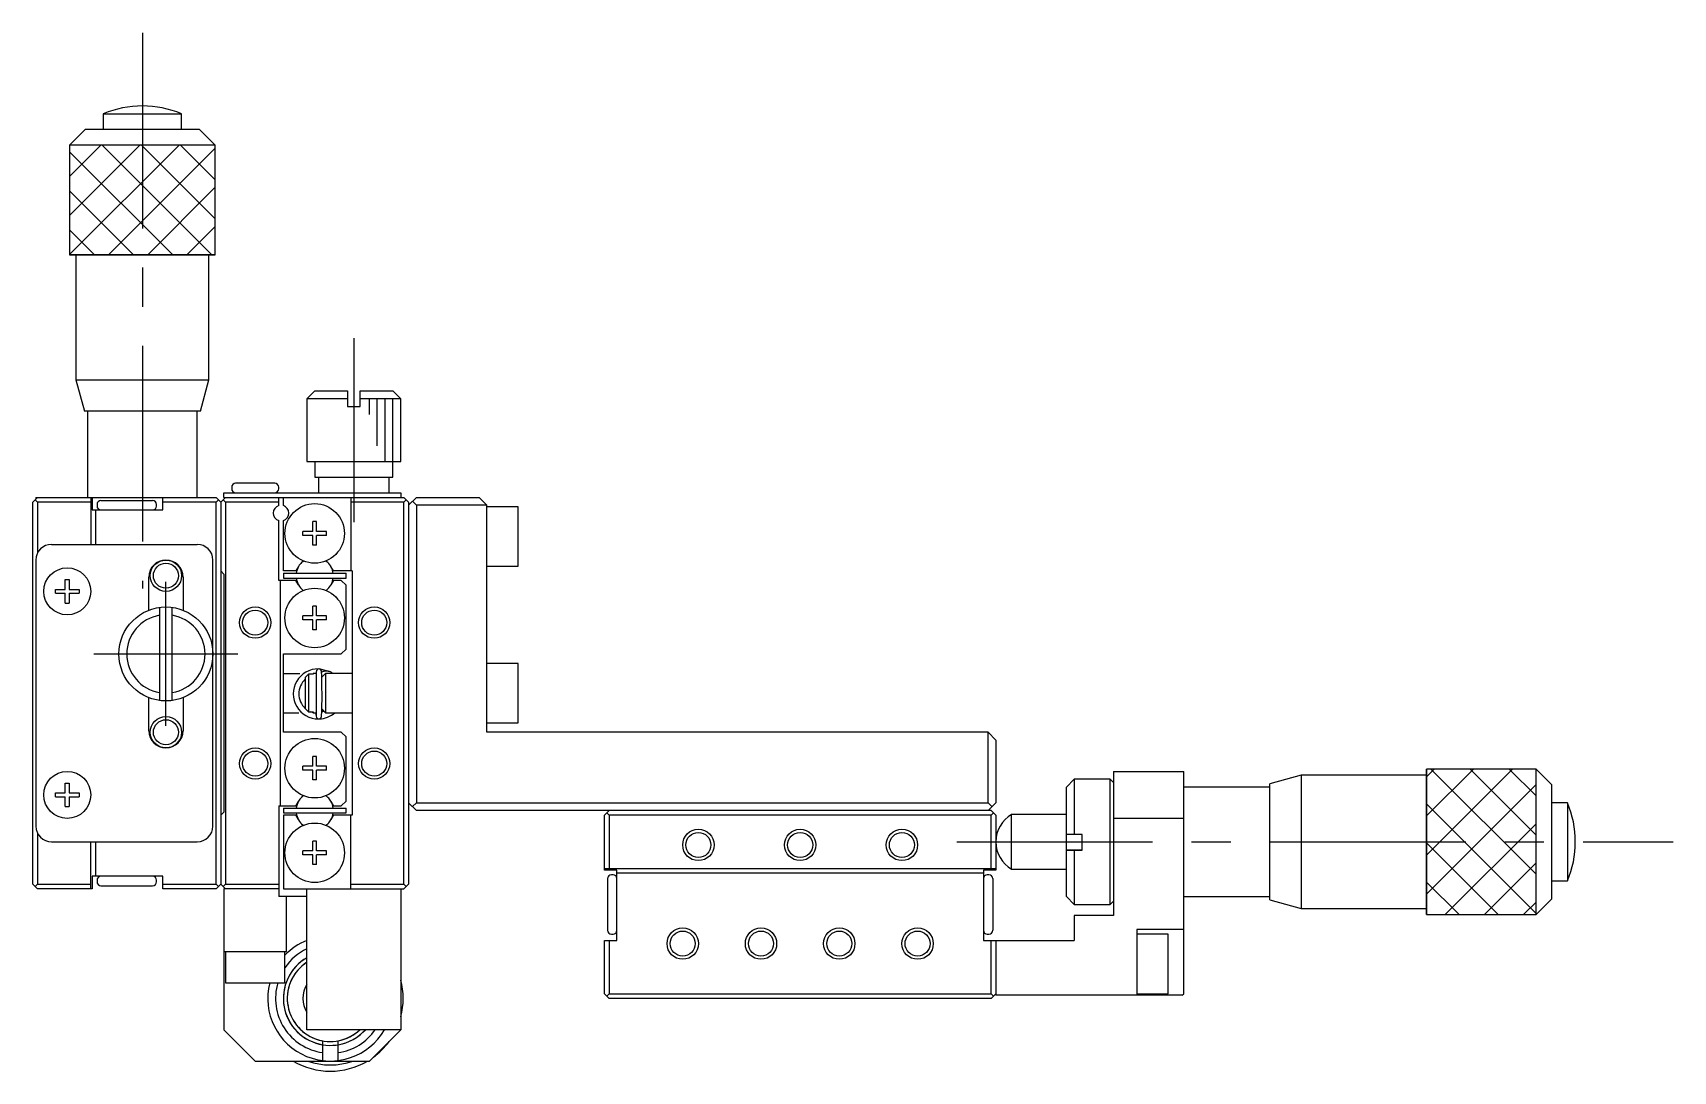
# Model space of a CAD drawing. Extents: x -159 to 316, y 49 to 421.
# Drawn here: x -127.4 to -22.7, y 216.9 to 283.2 of the extents above; entities that cross this region are included whole.
import ezdxf

# ---------------------------------------------------------------- set-up
doc = ezdxf.new("R2010")
doc.units = 0
doc.header["$LTSCALE"] = 10
doc.linetypes.add('CENTER', pattern=[2, 1.25, -0.25, 0.25, -0.25])
doc.linetypes.add('DASHED', pattern=[3.5, 2, -1.5])
doc.layers.get('0').update_dxf_attribs({"linetype": 'CONTINUOUS'})
doc.layers.add('CENTER', color=1, linetype='CENTER')

msp = doc.modelspace()

# ---------------------------------------------------------------- linework, layer by layer
at = {"color": 7, "linetype": 'CONTINUOUS'}
for p, q in [((-122.943963, 278.01544), (-117.943963, 278.01544)), ((-122.943963, 278.01544), (-122.943963, 277.01544)), ((-117.943963, 277.01544), (-117.943963, 278.01544)), ((-124.093963, 277.01544), (-125.093963, 276.01544)), ((-116.793963, 277.01544), (-124.093963, 277.01544)), ((-115.793963, 276.01544), (-116.793963, 277.01544)), ((-115.793963, 276.01544), (-125.093963, 276.01544)), ((-125.093963, 276.01544), (-125.093963, 269.01544)), ((-115.793963, 269.01544), (-115.793963, 276.01544)), ((-115.793963, 269.01544), (-125.093963, 269.01544)), ((-124.693963, 269.01544), (-124.693963, 261.01544)), ((-116.193963, 261.01544), (-116.193963, 269.01544)), ((-124.693963, 261.01544), (-124.143963, 259.01544)), ((-124.693963, 261.01544), (-116.193963, 261.01544)), ((-116.743963, 259.01544), (-116.193963, 261.01544)), ((-109.443963, 260.31544), (-109.943963, 259.81544)), ((-107.343963, 259.81544), (-109.943963, 259.81544)), ((-109.943963, 259.81544), (-109.943963, 255.81544)), ((-109.443963, 260.31544), (-107.343963, 260.31544)), ((-107.343963, 260.31544), (-107.343963, 259.31544)), ((-106.543963, 260.31544), (-104.443963, 260.31544)), ((-106.543963, 259.31544), (-106.543963, 260.31544)), ((-103.943963, 259.81544), (-106.543963, 259.81544)), ((-103.943963, 259.81544), (-104.443963, 260.31544)), ((-103.943963, 255.81544), (-103.943963, 259.81544)), ((-116.743963, 259.01544), (-124.143963, 259.01544)), ((-123.943963, 259.01544), (-123.943963, 253.51544)), ((-116.943963, 253.51544), (-116.943963, 259.01544)), ((-107.343963, 259.31544), (-106.543963, 259.31544)), ((-109.943963, 255.81544), (-103.943963, 255.81544)), ((-109.443963, 255.81544), (-109.443963, 254.81544)), ((-104.443963, 254.81544), (-104.443963, 255.81544)), ((-109.443963, 254.81544), (-104.443963, 254.81544)), ((-109.193963, 254.81544), (-109.193963, 253.81544)), ((-104.693963, 253.81544), (-104.693963, 254.81544)), ((-127.443963, 253.21544), (-127.143963, 253.51544)), ((-127.243963, 253.51544), (-127.243963, 253.41544)), ((-127.243963, 253.51544), (-115.743963, 253.51544)), ((-123.743963, 253.51544), (-123.743963, 250.51544)), ((-123.643963, 253.51544), (-123.643963, 252.71544)), ((-119.143963, 252.71544), (-119.143963, 253.51544)), ((-115.743963, 253.51544), (-115.443963, 253.21544)), ((-115.143963, 253.51544), (-115.443963, 253.21544)), ((-115.243963, 253.51544), (-115.243963, 253.81544)), ((-115.243963, 253.81544), (-103.943963, 253.81544)), ((-115.243963, 253.51544), (-103.743963, 253.51544)), ((-114.743963, 254.16544), (-114.743963, 254.06544)), ((-111.993963, 254.41544), (-114.493963, 254.41544)), ((-111.743963, 254.06544), (-111.743963, 254.16544)), ((-111.743963, 252.992409), (-111.743963, 253.51544)), ((-111.443963, 252.992409), (-111.443963, 253.51544)), ((-107.143963, 253.51544), (-107.143963, 248.81544)), ((-103.943963, 253.81544), (-103.943963, 253.51544)), ((-103.443963, 253.21544), (-103.743963, 253.51544)), ((-102.943963, 253.51544), (-103.443963, 253.01544)), ((-102.943963, 253.51544), (-98.943963, 253.51544)), ((-98.443963, 253.01544), (-98.943963, 253.51544)), ((-127.443963, 228.81544), (-127.443963, 253.21544)), ((-127.143963, 253.21544), (-127.293963, 253.36544)), ((-127.143963, 253.21544), (-127.143963, 249.95133)), ((-123.743963, 253.21544), (-127.143963, 253.21544)), ((-123.643963, 252.71544), (-119.143963, 252.71544)), ((-123.443963, 252.71544), (-123.443963, 250.51544)), ((-123.343963, 253.06544), (-123.343963, 252.96544)), ((-123.093963, 253.31544), (-119.793963, 253.31544)), ((-119.543963, 252.96544), (-119.543963, 253.06544)), ((-115.743963, 253.21544), (-119.143963, 253.21544)), ((-115.593963, 253.36544), (-115.743963, 253.21544)), ((-115.743963, 228.81544), (-115.743963, 253.21544)), ((-115.443963, 253.21544), (-115.443963, 228.81544)), ((-115.143963, 253.21544), (-115.293963, 253.36544)), ((-111.743963, 253.21544), (-115.143963, 253.21544)), ((-115.143963, 253.21544), (-115.143963, 228.81544)), ((-103.743963, 253.21544), (-107.143963, 253.21544)), ((-103.593963, 253.36544), (-103.743963, 253.21544)), ((-103.743963, 228.81544), (-103.743963, 253.21544)), ((-103.443963, 253.21544), (-103.443963, 228.81544)), ((-102.943963, 253.01544), (-103.193963, 253.26544)), ((-98.443963, 253.01544), (-102.943963, 253.01544)), ((-102.943963, 253.01544), (-102.943963, 234.01544)), ((-98.443963, 238.51544), (-98.443963, 253.01544)), ((-96.443963, 252.91544), (-98.443963, 252.91544)), ((-96.443963, 249.11544), (-96.443963, 252.91544)), ((-111.743963, 248.21544), (-111.743963, 252.03847)), ((-111.443963, 248.81544), (-111.443963, 252.03847)), ((-109.568963, 251.34044), (-109.568963, 251.96544)), ((-109.318963, 251.96544), (-109.568963, 251.96544)), ((-109.318963, 251.34044), (-109.318963, 251.96544)), ((-126.243963, 250.51544), (-116.943963, 250.51544)), ((-110.193963, 251.09044), (-110.193963, 251.34044)), ((-109.568963, 251.34044), (-110.193963, 251.34044)), ((-109.568963, 251.09044), (-110.193963, 251.09044)), ((-109.568963, 250.46544), (-109.568963, 251.09044)), ((-109.318963, 250.46544), (-109.568963, 250.46544)), ((-108.693963, 251.34044), (-109.318963, 251.34044)), ((-108.693963, 251.09044), (-109.318963, 251.09044)), ((-109.318963, 250.46544), (-109.318963, 251.09044)), ((-108.693963, 251.09044), (-108.693963, 251.34044)), ((-127.243963, 249.51544), (-127.243963, 232.51544)), ((-115.943963, 232.51544), (-115.943963, 249.51544)), ((-125.368963, 248.26544), (-125.118963, 248.26544)), ((-125.368963, 247.64044), (-125.368963, 248.26544)), ((-125.118963, 248.26544), (-125.118963, 247.64044)), ((-120.043963, 246.306497), (-120.043963, 248.41544)), ((-117.843963, 248.41544), (-117.843963, 246.306497)), ((-115.443963, 248.81544), (-115.243963, 248.61544)), ((-115.243963, 248.61544), (-115.243963, 233.41544)), ((-110.645429, 248.81544), (-111.443963, 248.81544)), ((-111.443963, 248.66544), (-107.443963, 248.66544)), ((-111.443963, 248.66544), (-111.443963, 248.36544)), ((-111.443963, 248.36544), (-107.443963, 248.36544)), ((-110.474967, 249.11069), (-110.645429, 248.81544)), ((-108.242497, 248.81544), (-108.41296, 249.11069)), ((-107.043963, 248.81544), (-108.242497, 248.81544)), ((-107.443963, 248.36544), (-107.443963, 248.66544)), ((-107.043963, 248.81544), (-107.043963, 233.21544)), ((-98.443963, 249.11544), (-96.443963, 249.11544)), ((-125.993963, 247.64044), (-125.368963, 247.64044)), ((-125.993963, 247.39044), (-125.993963, 247.64044)), ((-125.993963, 247.39044), (-125.368963, 247.39044)), ((-125.368963, 246.76544), (-125.368963, 247.39044)), ((-125.118963, 247.64044), (-124.493963, 247.64044)), ((-125.118963, 247.39044), (-125.118963, 246.76544)), ((-125.118963, 247.39044), (-124.493963, 247.39044)), ((-124.493963, 247.64044), (-124.493963, 247.39044)), ((-110.645429, 248.21544), (-111.743963, 248.21544)), ((-111.643963, 248.21544), (-111.643963, 233.81544)), ((-110.474967, 247.92019), (-110.645429, 248.21544)), ((-108.242497, 248.21544), (-108.41296, 247.92019)), ((-107.743963, 248.21544), (-108.242497, 248.21544)), ((-107.443963, 247.91544), (-107.743963, 248.21544)), ((-107.443963, 243.81544), (-107.443963, 247.91544)), ((-125.368963, 246.76544), (-125.118963, 246.76544)), ((-119.343963, 246.488654), (-119.343963, 240.542226)), ((-118.543963, 240.542226), (-118.543963, 246.488654)), ((-109.568963, 245.94044), (-109.568963, 246.56544)), ((-109.318963, 246.56544), (-109.568963, 246.56544)), ((-109.318963, 245.94044), (-109.318963, 246.56544)), ((-110.193963, 245.69044), (-110.193963, 245.94044)), ((-109.568963, 245.94044), (-110.193963, 245.94044)), ((-109.568963, 245.69044), (-110.193963, 245.69044)), ((-109.568963, 245.06544), (-109.568963, 245.69044)), ((-108.693963, 245.94044), (-109.318963, 245.94044)), ((-108.693963, 245.69044), (-109.318963, 245.69044)), ((-109.318963, 245.06544), (-109.318963, 245.69044)), ((-108.693963, 245.69044), (-108.693963, 245.94044)), ((-109.318963, 245.06544), (-109.568963, 245.06544)), ((-111.443963, 243.51544), (-107.743963, 243.51544)), ((-111.443963, 238.51544), (-111.443963, 243.51544)), ((-107.743963, 243.51544), (-107.443963, 243.81544)), ((-110.38973, 242.24544), (-111.443963, 242.24544)), ((-109.843963, 242.21544), (-110.043963, 242.005389)), ((-110.043963, 242.005389), (-110.043963, 240.02549)), ((-109.843963, 242.21544), (-109.843963, 239.81544)), ((-109.543963, 242.21544), (-109.843963, 242.21544)), ((-109.543963, 242.26544), (-109.543963, 242.21544)), ((-109.343963, 242.26544), (-109.543963, 242.26544)), ((-109.356928, 242.345688), (-109.360675, 242.265675)), ((-109.332552, 242.468885), (-109.356928, 242.345688)), ((-109.345582, 242.35595), (-109.345582, 239.576296)), ((-109.340125, 242.261601), (-109.343963, 242.26544)), ((-109.343963, 242.26544), (-109.343963, 239.76544)), ((-109.263385, 242.542437), (-109.332552, 242.468885)), ((-109.164209, 242.565769), (-109.263385, 242.542437)), ((-109.067404, 242.529001), (-109.164209, 242.565769)), ((-108.459119, 242.375398), (-109.148774, 242.564174)), ((-109.008524, 242.445992), (-109.067404, 242.529001)), ((-108.981402, 242.360772), (-108.994445, 242.354639)), ((-108.743963, 242.26544), (-108.983691, 242.025712)), ((-108.950677, 242.373901), (-108.981402, 242.360772)), ((-108.919345, 242.385481), (-108.950677, 242.373901)), ((-108.887481, 242.395483), (-108.919345, 242.385481)), ((-108.855164, 242.403882), (-108.887481, 242.395483)), ((-108.822474, 242.410658), (-108.855164, 242.403882)), ((-108.78949, 242.415796), (-108.822474, 242.410658)), ((-108.756295, 242.419281), (-108.78949, 242.415796)), ((-108.722969, 242.421106), (-108.756295, 242.419281)), ((-108.743963, 242.26544), (-108.743963, 239.76544)), ((-107.043963, 242.26544), (-108.743963, 242.26544)), ((-108.689594, 242.421267), (-108.722969, 242.421106)), ((-108.656252, 242.419762), (-108.689594, 242.421267)), ((-108.623025, 242.416595), (-108.656252, 242.419762)), ((-108.589995, 242.411774), (-108.623025, 242.416595)), ((-108.557242, 242.405311), (-108.589995, 242.411774)), ((-108.524848, 242.39722), (-108.557242, 242.405311)), ((-108.492892, 242.387523), (-108.524848, 242.39722)), ((-108.461454, 242.376241), (-108.492892, 242.387523)), ((-108.430609, 242.363402), (-108.461454, 242.376241)), ((-108.400435, 242.349038), (-108.430609, 242.363402)), ((-108.371007, 242.333184), (-108.400435, 242.349038)), ((-108.343886, 242.316828), (-108.371007, 242.333184)), ((-108.35874, 242.27221), (-108.362151, 242.26544)), ((-108.355631, 242.278584), (-108.35874, 242.27221)), ((-108.352838, 242.284539), (-108.355631, 242.278584)), ((-108.350371, 242.29005), (-108.352838, 242.284539)), ((-108.335635, 242.310729), (-108.351499, 242.265451)), ((-108.348239, 242.295099), (-108.350371, 242.29005)), ((-108.346451, 242.299664), (-108.348239, 242.295099)), ((-108.345012, 242.303728), (-108.346451, 242.299664)), ((-108.34393, 242.307276), (-108.345012, 242.303728)), ((-108.344197, 242.316982), (-108.34319, 242.315999)), ((-108.343056, 242.31113), (-108.34393, 242.307276)), ((-108.34319, 242.315999), (-108.342809, 242.314044)), ((-108.342809, 242.314044), (-108.343056, 242.31113)), ((-108.338836, 242.311133), (-108.335635, 242.310729)), ((-108.282736, 242.265459), (-108.336258, 242.302289)), ((-96.443963, 242.91544), (-98.443963, 242.91544)), ((-96.443963, 239.11544), (-96.443963, 242.91544)), ((-120.043963, 238.61544), (-120.043963, 240.724383)), ((-117.843963, 240.724383), (-117.843963, 238.61544)), ((-110.043963, 240.02549), (-109.843963, 239.81544)), ((-108.981993, 240.00347), (-108.743963, 239.76544)), ((-111.443963, 239.74544), (-110.45875, 239.74544)), ((-109.843963, 239.81544), (-109.543963, 239.81544)), ((-109.542329, 239.761477), (-109.696317, 239.815205)), ((-109.680678, 239.808725), (-109.673963, 239.81544)), ((-109.666635, 239.815169), (-109.666339, 239.802885)), ((-109.62369, 239.802661), (-109.629855, 239.789302)), ((-109.616063, 239.81544), (-109.62369, 239.802661)), ((-109.543963, 239.81544), (-109.543963, 239.76544)), ((-109.543963, 239.76544), (-109.343963, 239.76544)), ((-109.362663, 239.725299), (-109.542329, 239.761477)), ((-109.480256, 239.76531), (-109.460521, 239.741619)), ((-109.363798, 239.765277), (-109.360228, 239.655007)), ((-109.360228, 239.655007), (-109.354359, 239.551329)), ((-109.354359, 239.551329), (-109.326418, 239.452173)), ((-109.343963, 239.76544), (-109.336834, 239.772569)), ((-109.326418, 239.452173), (-109.248136, 239.381935)), ((-109.248136, 239.381935), (-109.14333, 239.369069)), ((-109.14333, 239.369069), (-109.050001, 239.418773)), ((-109.050001, 239.418773), (-109.001955, 239.510363)), ((-108.839383, 239.860738), (-108.98602, 239.795025)), ((-108.854816, 239.876285), (-108.984584, 239.862362)), ((-108.743963, 239.76544), (-107.043963, 239.76544)), ((-98.443963, 239.11544), (-96.443963, 239.11544)), ((-107.743963, 238.51544), (-111.443963, 238.51544)), ((-107.443963, 238.21544), (-107.743963, 238.51544)), ((-107.443963, 234.11544), (-107.443963, 238.21544)), ((-66.443963, 238.51544), (-98.443963, 238.51544)), ((-66.443963, 234.01544), (-66.443963, 238.51544)), ((-65.943963, 238.01544), (-66.443963, 238.51544)), ((-65.943963, 238.01544), (-65.943963, 234.01544)), ((-109.568963, 236.34044), (-109.568963, 236.96544)), ((-109.318963, 236.96544), (-109.568963, 236.96544)), ((-109.318963, 236.34044), (-109.318963, 236.96544)), ((-110.193963, 236.09044), (-110.193963, 236.34044)), ((-109.568963, 236.34044), (-110.193963, 236.34044)), ((-109.568963, 236.09044), (-110.193963, 236.09044)), ((-109.568963, 235.46544), (-109.568963, 236.09044)), ((-108.693963, 236.34044), (-109.318963, 236.34044)), ((-108.693963, 236.09044), (-109.318963, 236.09044)), ((-109.318963, 235.46544), (-109.318963, 236.09044)), ((-108.693963, 236.09044), (-108.693963, 236.34044)), ((-58.443963, 236.01544), (-53.943963, 236.01544)), ((-58.443963, 236.01544), (-58.443963, 226.81544)), ((-53.943963, 221.81544), (-53.943963, 236.01544)), ((-46.443963, 235.76544), (-48.443963, 235.21544)), ((-46.443963, 235.76544), (-46.443963, 227.26544)), ((-38.443963, 235.76544), (-46.443963, 235.76544)), ((-31.443963, 236.16544), (-38.443963, 236.16544)), ((-38.443963, 226.86544), (-38.443963, 236.16544)), ((-31.443963, 226.86544), (-31.443963, 236.16544)), ((-30.443963, 235.16544), (-31.443963, 236.16544)), ((-125.993963, 234.64044), (-125.368963, 234.64044)), ((-125.993963, 234.39044), (-125.993963, 234.64044)), ((-125.368963, 235.26544), (-125.118963, 235.26544)), ((-125.368963, 234.64044), (-125.368963, 235.26544)), ((-125.118963, 235.26544), (-125.118963, 234.64044)), ((-125.118963, 234.64044), (-124.493963, 234.64044)), ((-124.493963, 234.64044), (-124.493963, 234.39044)), ((-109.318963, 235.46544), (-109.568963, 235.46544)), ((-60.943963, 235.51544), (-61.443963, 235.01544)), ((-61.443963, 228.01544), (-61.443963, 235.01544)), ((-60.943963, 235.51544), (-60.943963, 231.979477)), ((-58.643963, 235.51544), (-60.943963, 235.51544)), ((-58.443963, 235.31544), (-58.643963, 235.51544)), ((-58.643963, 227.51544), (-58.643963, 235.51544)), ((-48.443963, 235.01544), (-53.943963, 235.01544)), ((-48.443963, 227.81544), (-48.443963, 235.21544)), ((-30.443963, 227.86544), (-30.443963, 235.16544)), ((-125.993963, 234.39044), (-125.368963, 234.39044)), ((-125.368963, 233.76544), (-125.368963, 234.39044)), ((-125.368963, 233.76544), (-125.118963, 233.76544)), ((-125.118963, 234.39044), (-125.118963, 233.76544)), ((-125.118963, 234.39044), (-124.493963, 234.39044)), ((-111.743963, 233.81544), (-110.645429, 233.81544)), ((-111.743963, 233.81544), (-111.743963, 228.01544)), ((-111.443963, 233.66544), (-107.443963, 233.66544)), ((-111.443963, 233.66544), (-111.443963, 233.36544)), ((-110.645429, 233.81544), (-110.474967, 234.11069)), ((-108.41296, 234.11069), (-108.242497, 233.81544)), ((-108.242497, 233.81544), (-107.743963, 233.81544)), ((-107.743963, 233.81544), (-107.443963, 234.11544)), ((-107.443963, 233.36544), (-107.443963, 233.66544)), ((-103.443963, 234.01544), (-102.943963, 233.51544)), ((-103.193963, 233.76544), (-102.943963, 234.01544)), ((-102.943963, 234.01544), (-66.443963, 234.01544)), ((-66.443963, 234.01544), (-66.193963, 233.76544)), ((-66.443963, 233.51544), (-65.943963, 234.01544)), ((-29.443963, 234.01544), (-30.443963, 234.01544)), ((-29.443963, 234.01544), (-29.443963, 229.01544)), ((-115.243963, 233.41544), (-115.443963, 233.21544)), ((-111.443963, 233.36544), (-107.443963, 233.36544)), ((-111.443963, 233.21544), (-111.443963, 228.51544)), ((-110.645429, 233.21544), (-111.443963, 233.21544)), ((-110.474967, 232.92019), (-110.645429, 233.21544)), ((-108.242497, 233.21544), (-108.41296, 232.92019)), ((-107.043963, 233.21544), (-108.242497, 233.21544)), ((-107.143963, 228.51544), (-107.143963, 233.21544)), ((-66.243963, 233.51544), (-102.943963, 233.51544)), ((-90.943963, 233.21544), (-90.643963, 233.51544)), ((-90.943963, 229.71544), (-90.943963, 233.21544)), ((-90.793963, 233.36544), (-90.643963, 233.21544)), ((-66.243963, 233.21544), (-90.643963, 233.21544)), ((-90.643963, 233.21544), (-90.643963, 229.81544)), ((-66.243963, 233.51544), (-65.943963, 233.21544)), ((-66.243963, 233.21544), (-66.093963, 233.36544)), ((-66.243963, 229.81544), (-66.243963, 233.21544)), ((-65.943963, 233.21544), (-65.943963, 229.71544)), ((-64.943963, 229.76544), (-64.943963, 233.26544)), ((-61.443963, 233.26544), (-64.943963, 233.26544)), ((-53.943963, 233.01544), (-58.443963, 233.01544)), ((-127.143963, 232.07955), (-127.143963, 228.81544)), ((-126.243963, 231.51544), (-116.943963, 231.51544)), ((-123.743963, 228.51544), (-123.743963, 231.51544)), ((-123.443963, 231.51544), (-123.443963, 229.31544)), ((-109.568963, 230.94044), (-109.568963, 231.56544)), ((-109.318963, 231.56544), (-109.568963, 231.56544)), ((-109.318963, 230.94044), (-109.318963, 231.56544)), ((-60.943963, 231.979477), (-61.443963, 231.984046)), ((-60.443963, 231.979477), (-60.943963, 231.979477)), ((-60.443963, 230.979518), (-60.443963, 231.979477)), ((-110.193963, 230.69044), (-110.193963, 230.94044)), ((-109.568963, 230.94044), (-110.193963, 230.94044)), ((-109.568963, 230.69044), (-110.193963, 230.69044)), ((-109.568963, 230.06544), (-109.568963, 230.69044)), ((-108.693963, 230.94044), (-109.318963, 230.94044)), ((-108.693963, 230.69044), (-109.318963, 230.69044)), ((-109.318963, 230.06544), (-109.318963, 230.69044)), ((-108.693963, 230.69044), (-108.693963, 230.94044)), ((-61.443963, 230.984087), (-60.943963, 230.979518)), ((-60.943963, 230.979518), (-60.943963, 227.51544)), ((-60.943963, 230.979518), (-60.443963, 230.979518)), ((-109.318963, 230.06544), (-109.568963, 230.06544)), ((-90.943963, 229.81544), (-65.943963, 229.81544)), ((-90.143963, 229.71544), (-90.943963, 229.71544)), ((-90.393963, 229.41544), (-90.493963, 229.41544)), ((-90.143963, 225.21544), (-90.143963, 229.71544)), ((-66.743963, 229.51544), (-90.143963, 229.51544)), ((-65.943963, 229.71544), (-66.743963, 229.71544)), ((-66.743963, 229.71544), (-66.743963, 225.21544)), ((-66.393963, 229.41544), (-66.493963, 229.41544)), ((-64.943963, 229.76544), (-61.443963, 229.76544)), ((-127.143963, 228.51544), (-127.443963, 228.81544)), ((-127.293963, 228.66544), (-127.143963, 228.81544)), ((-127.143963, 228.81544), (-123.743963, 228.81544)), ((-123.643963, 228.51544), (-127.143963, 228.51544)), ((-123.643963, 229.31544), (-123.643963, 228.51544)), ((-119.143963, 229.31544), (-123.643963, 229.31544)), ((-123.343963, 229.06544), (-123.343963, 228.96544)), ((-123.093963, 228.71544), (-119.793963, 228.71544)), ((-119.543963, 228.96544), (-119.543963, 229.06544)), ((-119.143963, 228.51544), (-119.143963, 229.31544)), ((-119.143963, 228.81544), (-115.743963, 228.81544)), ((-115.743963, 228.51544), (-119.143963, 228.51544)), ((-115.743963, 228.81544), (-115.593963, 228.66544)), ((-115.443963, 228.81544), (-115.743963, 228.51544)), ((-115.143963, 228.51544), (-115.443963, 228.81544)), ((-115.293963, 228.66544), (-115.143963, 228.81544)), ((-111.743963, 228.51544), (-115.243963, 228.51544)), ((-115.243963, 228.51544), (-115.243963, 219.51544)), ((-115.143963, 228.81544), (-111.743963, 228.81544)), ((-111.443963, 228.51544), (-103.743963, 228.51544)), ((-109.943963, 219.51544), (-109.943963, 228.51544)), ((-107.143963, 228.81544), (-103.743963, 228.81544)), ((-103.943963, 228.51544), (-103.943963, 219.51544)), ((-103.743963, 228.81544), (-103.593963, 228.66544)), ((-103.443963, 228.81544), (-103.743963, 228.51544)), ((-90.743963, 229.16544), (-90.743963, 225.86544)), ((-66.143963, 229.16544), (-66.143963, 225.86544)), ((-30.443963, 229.01544), (-29.443963, 229.01544)), ((-109.943963, 228.01544), (-111.743963, 228.01544)), ((-111.243963, 224.51544), (-111.243963, 228.01544)), ((-61.443963, 228.01544), (-60.943963, 227.51544)), ((-60.943963, 227.51544), (-58.643963, 227.51544)), ((-58.643963, 227.51544), (-58.443963, 227.71544)), ((-53.943963, 228.01544), (-48.443963, 228.01544)), ((-48.443963, 227.81544), (-46.443963, 227.26544)), ((-31.443963, 226.86544), (-30.443963, 227.86544)), ((-60.943963, 226.81544), (-60.943963, 225.21544)), ((-58.443963, 226.81544), (-60.943963, 226.81544)), ((-46.443963, 227.26544), (-38.443963, 227.26544)), ((-38.443963, 226.86544), (-31.443963, 226.86544)), ((-90.943963, 221.81544), (-90.943963, 225.21544)), ((-90.943963, 225.21544), (-90.143963, 225.21544)), ((-90.643963, 225.21544), (-90.643963, 221.81544)), ((-90.493963, 225.61544), (-90.393963, 225.61544)), ((-66.743963, 225.21544), (-60.943963, 225.21544)), ((-66.493963, 225.61544), (-66.393963, 225.61544)), ((-66.243963, 221.81544), (-66.243963, 225.21544)), ((-65.943963, 225.21544), (-65.943963, 221.71544)), ((-53.943963, 225.91544), (-56.943963, 225.91544)), ((-56.943963, 225.91544), (-56.943963, 221.71544)), ((-54.943963, 225.61544), (-56.943963, 225.61544)), ((-54.943963, 221.81544), (-54.943963, 225.61544)), ((-115.243963, 224.51544), (-111.243963, 224.51544)), ((-115.143963, 224.51544), (-115.143963, 222.51544)), ((-111.343963, 222.51544), (-111.343963, 224.51544)), ((-115.143963, 222.51544), (-111.343963, 222.51544)), ((-90.943963, 221.81544), (-90.643963, 221.51544)), ((-90.643963, 221.81544), (-90.793963, 221.66544)), ((-90.643963, 221.81544), (-66.243963, 221.81544)), ((-66.243963, 221.51544), (-90.643963, 221.51544)), ((-66.093963, 221.66544), (-66.243963, 221.81544)), ((-66.243963, 221.51544), (-65.943963, 221.81544)), ((-54.043963, 221.71544), (-65.943963, 221.71544)), ((-56.943963, 221.81544), (-54.943963, 221.81544)), ((-54.043963, 221.71544), (-53.943963, 221.81544)), ((-115.243963, 219.51544), (-113.243963, 217.51544)), ((-103.943963, 219.51544), (-109.943963, 219.51544)), ((-105.943963, 217.51544), (-103.943963, 219.51544)), ((-108.943963, 218.811276), (-108.943963, 217.546813)), ((-107.943963, 217.546813), (-107.943963, 218.811276)), ((-113.243963, 217.51544), (-105.943963, 217.51544))]:
    msp.add_line(p, q, dxfattribs=at)
at = {"color": 3, "linetype": 'CONTINUOUS'}
for p, q in [((-125.093963, 274.021634), (-123.100157, 276.01544)), ((-125.093963, 271.521634), (-120.600157, 276.01544)), ((-125.093963, 269.021634), (-118.100157, 276.01544)), ((-125.093963, 275.597487), (-118.511916, 269.01544)), ((-123.011916, 276.01544), (-116.011916, 269.01544)), ((-122.600157, 269.01544), (-115.793963, 275.821634)), ((-120.511916, 276.01544), (-115.793963, 271.297487)), ((-118.011916, 276.01544), (-115.793963, 273.797487)), ((-125.093963, 273.097487), (-121.011916, 269.01544)), ((-120.100157, 269.01544), (-115.793963, 273.321634)), ((-125.093963, 270.597487), (-123.511916, 269.01544)), ((-117.600157, 269.01544), (-115.793963, 270.821634)), ((-105.943963, 258.81544), (-105.943963, 259.81544)), ((-105.443963, 256.81544), (-105.443963, 259.81544)), ((-104.943963, 255.81544), (-104.943963, 259.81544)), ((-104.443963, 255.81544), (-104.443963, 259.81544)), ((-38.443963, 235.671634), (-37.950157, 236.16544)), ((-38.443963, 233.171634), (-35.450157, 236.16544)), ((-38.443963, 230.671634), (-32.950157, 236.16544)), ((-38.161916, 236.16544), (-31.443963, 229.447487)), ((-35.661916, 236.16544), (-31.443963, 231.947487)), ((-33.161916, 236.16544), (-31.443963, 234.447487)), ((-38.443963, 228.171634), (-31.443963, 235.171634)), ((-38.443963, 233.947487), (-31.443963, 226.947487)), ((-37.250157, 226.86544), (-31.443963, 232.671634)), ((-60.443963, 230.988671), (-61.443963, 230.988671)), ((-38.443963, 231.447487), (-33.861916, 226.86544)), ((-34.750157, 226.86544), (-31.443963, 230.171634)), ((-38.443963, 228.947487), (-36.361916, 226.86544)), ((-32.250157, 226.86544), (-31.443963, 227.671634))]:
    msp.add_line(p, q, dxfattribs=at)
at = {"color": 3, "linetype": 'DASHED'}
for p, q in [((-115.793963, 276.01544), (-125.093963, 276.01544)), ((-125.093963, 276.01544), (-125.093963, 269.01544)), ((-115.793963, 269.01544), (-115.793963, 276.01544)), ((-125.093963, 269.01544), (-115.793963, 269.01544)), ((-31.443963, 236.16544), (-38.443963, 236.16544)), ((-38.443963, 236.16544), (-38.443963, 226.86544)), ((-31.443963, 226.86544), (-31.443963, 236.16544)), ((-38.443963, 226.86544), (-31.443963, 226.86544))]:
    msp.add_line(p, q, dxfattribs=at)
at = {"color": 7, "linetype": 'CONTINUOUS'}
for centre, radius in [((-109.443963, 251.21544), 1.9), ((-118.943963, 248.51544), 0.8), ((-125.243963, 247.51544), 1.5), ((-109.443963, 245.81544), 1.9), ((-118.943963, 243.51544), 3), ((-113.243963, 245.51544), 0.8), ((-105.643963, 245.51544), 0.8), ((-118.943963, 238.51544), 0.8), ((-109.443963, 236.21544), 1.9), ((-113.243963, 236.51544), 0.8), ((-105.643963, 236.51544), 0.8), ((-125.243963, 234.51544), 1.5), ((-109.443963, 230.81544), 1.9), ((-84.943963, 231.31544), 0.8), ((-78.443963, 231.31544), 0.8), ((-71.943963, 231.31544), 0.8), ((-85.943963, 225.01544), 0.8), ((-80.943963, 225.01544), 0.8), ((-75.943963, 225.01544), 0.8), ((-70.943963, 225.01544), 0.8)]:
    msp.add_circle(centre, radius, dxfattribs=at)
at = {"color": 9, "linetype": 'CONTINUOUS'}
for centre in [(-118.943963, 248.51544), (-118.943963, 238.51544)]:
    msp.add_circle(centre, 1, dxfattribs=at)
at = {"color": 3, "linetype": 'CONTINUOUS'}
for centre in [(-113.243963, 245.51544), (-105.643963, 245.51544), (-113.243963, 236.51544), (-105.643963, 236.51544), (-84.943963, 231.31544), (-78.443963, 231.31544), (-71.943963, 231.31544), (-85.943963, 225.01544), (-80.943963, 225.01544), (-75.943963, 225.01544), (-70.943963, 225.01544)]:
    msp.add_circle(centre, 1, dxfattribs=at)
at = {"color": 7, "linetype": 'CONTINUOUS'}
for centre, radius, start, end in [((-120.443963, 272.01544), 6.5, 67.380135, 112.619865), ((-114.493963, 254.16544), 0.25, 90, 180), ((-114.493963, 254.06544), 0.25, 180, 270), ((-111.993963, 254.16544), 0.25, 0, 90), ((-111.993963, 254.06544), 0.25, 270, 0), ((-123.093963, 253.06544), 0.25, 90, 180), ((-123.093963, 252.96544), 0.25, 180, 270), ((-119.793963, 253.06544), 0.25, 0, 90), ((-119.793963, 252.96544), 0.25, 270, 0), ((-111.593963, 252.51544), 0.5, 107.457603, 252.542397), ((-111.593963, 252.51544), 0.5, 287.457603, 72.542397), ((-126.243963, 249.51544), 1, 90, 180), ((-116.943963, 249.51544), 1, 0, 90), ((-118.943963, 248.41544), 1.1, 0, 180), ((-109.443963, 248.51544), 1.1905, 135, 150), ((-109.352963, 248.4233), 1.32, 128.260088, 134.965001), ((-109.443963, 248.515441), 1.1905, 127.543078, 134.642946), ((-109.443963, 248.515441), 1.1905, 45.357054, 52.456922), ((-109.534963, 248.4233), 1.32, 45.034999, 51.739912), ((-109.443963, 248.515441), 1.1905, 7.238355, 44.999966), ((-109.443963, 248.515441), 1.1905, 187.238309, 210), ((-109.443963, 248.515441), 1.1905, 150.000042, 172.761645), ((-109.443963, 248.515441), 1.1905, 314.999966, 352.761691), ((-109.443963, 248.515441), 1.1905, 210.000042, 232.457024), ((-109.352963, 248.60758), 1.32, 225.034999, 231.739912), ((-109.443963, 248.515441), 1.1905, 307.542976, 314.643568), ((-109.534963, 248.60758), 1.32, 308.260088, 314.965001), ((-118.943963, 243.51544), 2.5, 99.206896, 260.793104), ((-118.943963, 243.51544), 2.5, 279.206896, 80.793104), ((-109.210198, 240.966082), 1.599335, 89.436236, 270.629192), ((-145.286505, 240.896992), 36.311036, 357.81148381, 2.44493507), ((-109.210224, 240.967685), 1.250326, 131.833987, 228.168466), ((-109.204309, 240.958394), 1.591473, 271.97534, 311.422501), ((-118.943963, 238.61544), 1.1, 180, 0), ((-109.443963, 233.515441), 1.1905, 150.000042, 172.761613), ((-109.443963, 233.51544), 1.1905, 135, 150), ((-109.352963, 233.4233), 1.32, 128.260088, 134.965001), ((-109.443963, 233.515441), 1.1905, 127.543078, 134.642946), ((-109.443963, 233.515441), 1.1905, 44.999966, 52.456922), ((-109.534963, 233.4233), 1.32, 45.034999, 51.739912), ((-109.443963, 233.51544), 1.1905, 30, 45), ((-109.443963, 233.515441), 1.1905, 7.238411, 30), ((-35.443963, 231.51544), 6.5, 337.380135, 22.619865), ((-109.443963, 233.515441), 1.1905, 187.238302, 232.457024), ((-109.352963, 233.60758), 1.32, 225.034999, 231.739912), ((-109.443963, 233.515441), 1.1905, 307.542976, 314.643568), ((-109.534963, 233.60758), 1.32, 308.260088, 314.965001), ((-109.443963, 233.51544), 1.1905, 315, 330), ((-109.443963, 233.515441), 1.1905, 330, 352.761697), ((-63.912713, 231.51544), 2.03125, 120.510237, 239.489763), ((-126.243963, 232.51544), 1, 180, 270), ((-116.943963, 232.51544), 1, 270, 0), ((-90.493963, 229.16544), 0.25, 90, 180), ((-90.393963, 229.16544), 0.25, 0, 90), ((-66.493963, 229.16544), 0.25, 90, 180), ((-66.393963, 229.16544), 0.25, 0, 90), ((-123.093963, 229.06544), 0.25, 90, 180), ((-123.093963, 228.96544), 0.25, 180, 270), ((-119.793963, 229.06544), 0.25, 0, 90), ((-119.793963, 228.96544), 0.25, 270, 0), ((-108.443963, 221.51544), 4, 112.024313, 136.468848), ((-90.493963, 225.86544), 0.25, 180, 270), ((-90.393963, 225.86544), 0.25, 270, 0), ((-66.493963, 225.86544), 0.25, 180, 270), ((-66.393963, 225.86544), 0.25, 270, 0), ((-108.443963, 221.51544), 3.5, 115.376934, 145.952268), ((-108.443963, 221.51544), 3, 120, 318.189685), ((-108.443963, 221.51544), 2.75, 123.055731, 259.524318), ((-108.443963, 221.51544), 4, 165.522488, 330), ((-108.443963, 221.51544), 3.5, 163.39845, 261.786789), ((-108.443963, 221.51544), 1.75, 148.997281, 211.002719), ((-108.443963, 221.51544), 4.65, 345.407449, 14.592551), ((-108.443963, 221.51544), 3.5, 278.213211, 325.150095), ((-108.443963, 221.51544), 2.75, 280.475682, 313.341758), ((-108.443963, 221.51544), 4.65, 306.275393, 323.724607), ((-108.443963, 221.51544), 4.65, 239.340738, 300.659262), ((-108.443963, 221.51544), 4.25, 250.250077, 289.749923)]:
    msp.add_arc(centre, radius, start, end, dxfattribs=at)
at = {"color": 3, "linetype": 'CONTINUOUS'}
for start, end in [(120, 260.405932), (279.594068, 318.189685)]:
    msp.add_arc((-108.443963, 221.51544), 3, start, end, dxfattribs=at)
at = {"color": 9, "linetype": 'CONTINUOUS'}
msp.add_arc((-108.443963, 221.51544), 2.75, 123.055731, 313.341758, dxfattribs=at)
at = {"layer": 'CENTER', "color": 1, "linetype": 'CENTER'}
for p, q in [((-120.443963, 283.19044), (-120.443963, 247.69044)), ((-106.943963, 263.69044), (-106.943963, 251.94044)), ((-118.943963, 238.91544), (-118.943963, 248.11544)), ((-123.543963, 243.51544), (-114.343963, 243.51544)), ((-68.443963, 231.51544), (-22.693963, 231.51544))]:
    msp.add_line(p, q, dxfattribs=at)

doc.saveas('drawing.dxf')
